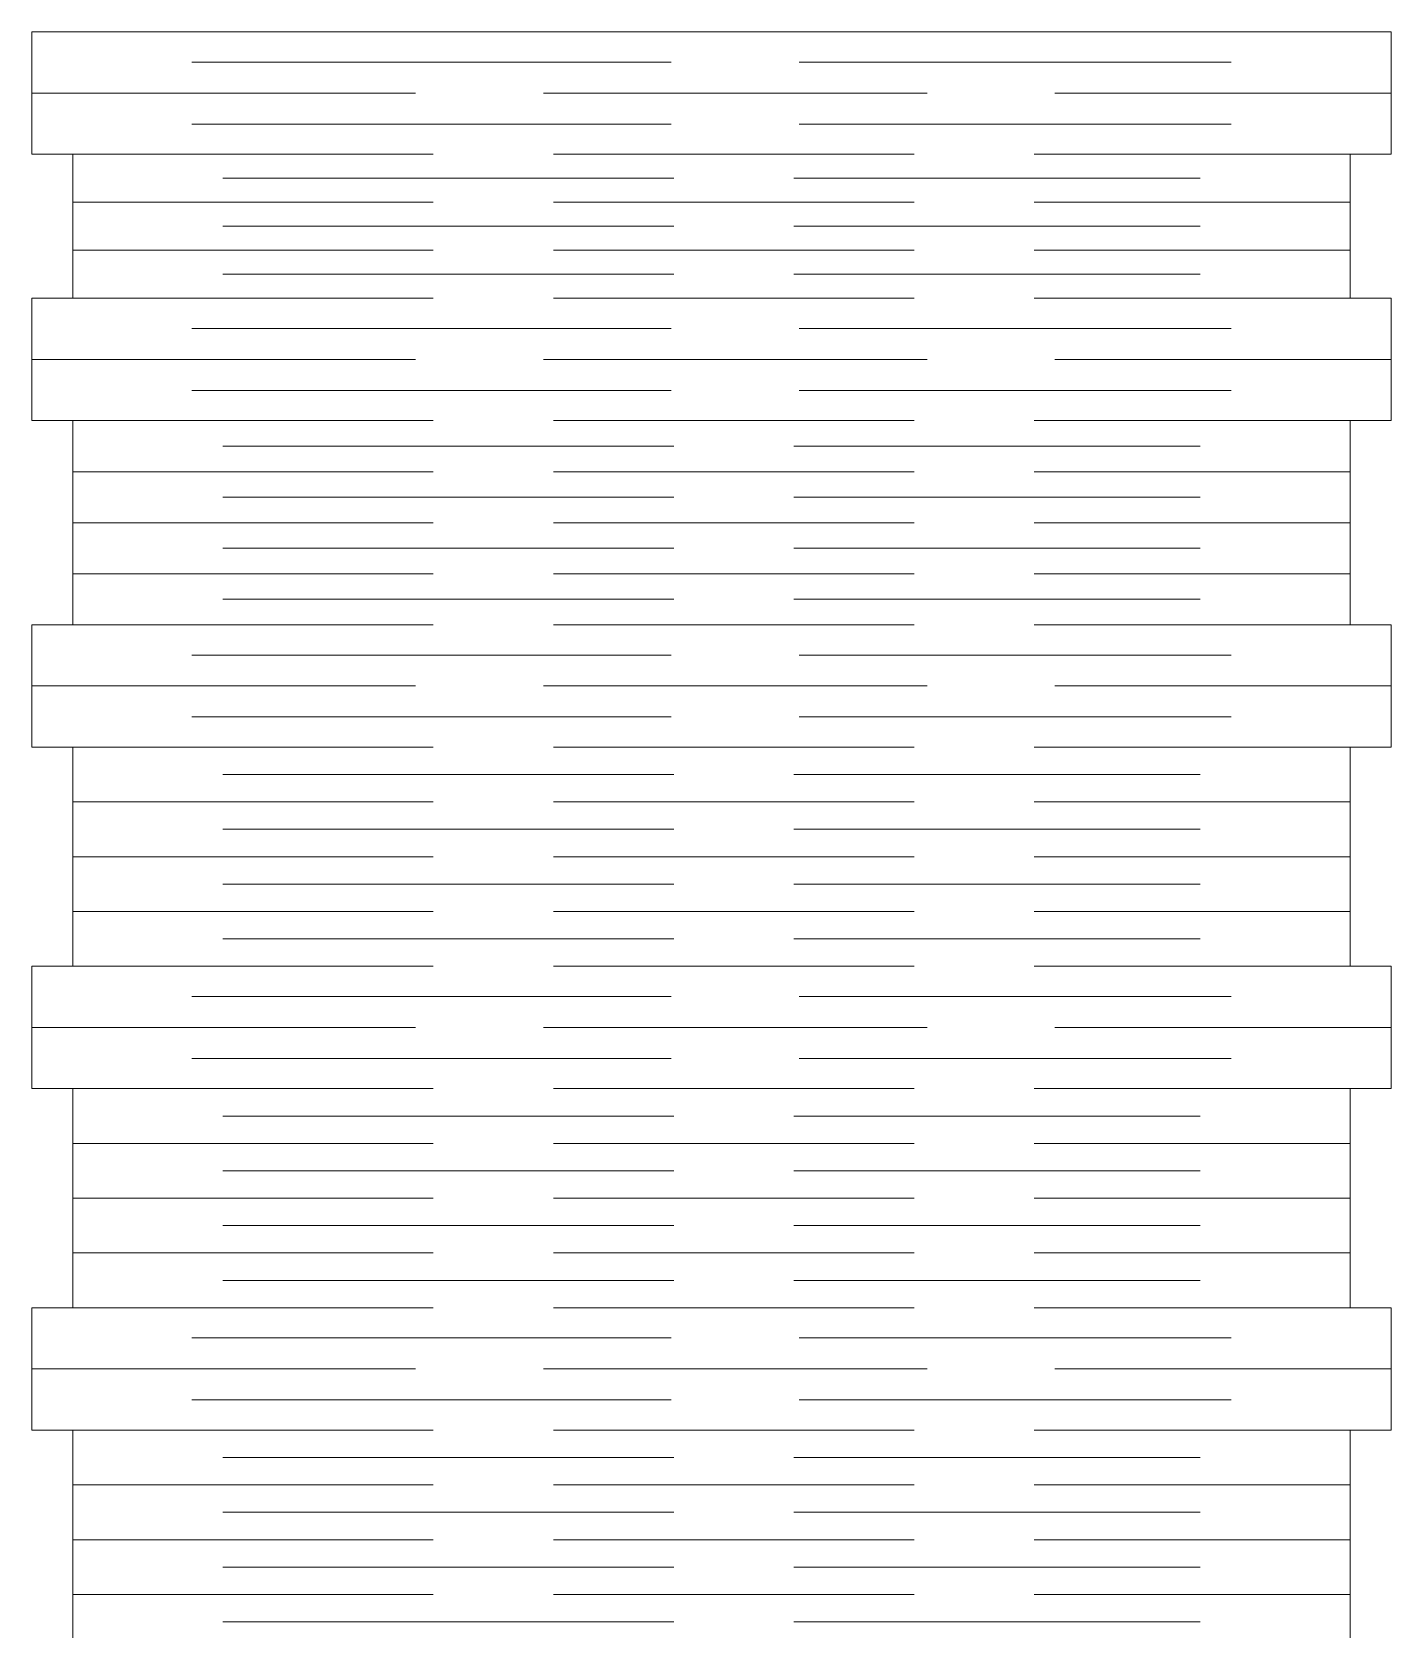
# Model space of a CAD drawing. Header units: millimetres. Extents: x -459 to 459, y -512 to 512.
# Drawn here: x -356.5 to -256.5, y -232.3 to -114.8 of the extents above; entities that cross this region are included whole.
import ezdxf

# ---------------------------------------------------------------- set-up
doc = ezdxf.new("R2010")
doc.units = ezdxf.units.MM
doc.header["$MEASUREMENT"] = 0
doc.layers.add('Camada 1', color=7, linetype='Continuous')

msp = doc.modelspace()

# ---------------------------------------------------------------- linework, layer by layer
at = {"layer": 'Camada 1', "color": 250, "lineweight": 20}
msp.add_open_spline([(-353.4507, -342.0846), (-353.4507, -342.0846), (-353.4507, -357.8669), (-353.4507, -357.8669), (-353.4507, -357.8669), (-353.4507, -357.8669), (-356.4507, -357.8669), (-356.4507, -357.8669), (-356.4507, -357.8669), (-356.4507, -357.8669), (-356.4507, -366.91), (-356.4507, -366.91), (-356.4507, -366.91), (-356.4507, -366.91), (-353.4507, -366.91), (-353.4507, -366.91), (-353.4507, -366.91), (-353.4507, -366.91), (-353.4507, -377.1162), (-353.4507, -377.1162), (-353.4507, -377.1162), (-353.4507, -377.1162), (-356.4507, -377.1162), (-356.4507, -377.1162), (-356.4507, -377.1162), (-356.4507, -377.1162), (-356.4507, -386.1197), (-356.4507, -386.1197), (-356.4507, -386.1197), (-356.4507, -386.1197), (-353.4507, -386.1197), (-353.4507, -386.1197), (-353.4507, -386.1197), (-353.4507, -386.1197), (-353.4507, -398.8516), (-353.4507, -398.8516), (-353.4507, -398.8516), (-353.4507, -398.8516), (-356.4507, -398.8516), (-356.4507, -398.8516), (-356.4507, -398.8516), (-356.4507, -398.8516), (-356.4507, -407.8551), (-356.4507, -407.8551), (-356.4507, -407.8551), (-356.4507, -407.8551), (-353.4507, -407.8551), (-353.4507, -407.8551), (-353.4507, -407.8551), (-353.4507, -407.8551), (-353.4507, -417.8551), (-353.4507, -417.8551), (-353.4507, -417.8551), (-353.4507, -417.8551), (-356.4507, -417.8551), (-356.4507, -417.8551), (-356.4507, -417.8551), (-356.4507, -417.8551), (-356.4507, -437.8551), (-356.4507, -437.8551), (-356.4507, -437.8551), (-356.4507, -437.8551), (-353.4507, -437.8551), (-353.4507, -437.8551), (-353.4507, -437.8551), (-353.4507, -437.8551), (-353.4507, -447.8551), (-353.4507, -447.8551), (-353.4507, -447.8551), (-353.4507, -447.8551), (-259.4507, -447.8551), (-259.4507, -447.8551), (-259.4507, -447.8551), (-259.4507, -447.8551), (-259.4507, -437.8551), (-259.4507, -437.8551), (-259.4507, -437.8551), (-259.4507, -437.8551), (-256.4507, -437.8551), (-256.4507, -437.8551), (-256.4507, -437.8551), (-256.4507, -437.8551), (-256.4507, -417.8551), (-256.4507, -417.8551), (-256.4507, -417.8551), (-256.4507, -417.8551), (-259.4507, -417.8551), (-259.4507, -417.8551), (-259.4507, -417.8551), (-259.4507, -417.8551), (-259.4507, -407.8551), (-259.4507, -407.8551), (-259.4507, -407.8551), (-259.4507, -407.8551), (-256.4507, -407.8551), (-256.4507, -407.8551), (-256.4507, -407.8551), (-256.4507, -407.8551), (-256.4507, -398.8516), (-256.4507, -398.8516), (-256.4507, -398.8516), (-256.4507, -398.8516), (-259.4507, -398.8516), (-259.4507, -398.8516), (-259.4507, -398.8516), (-259.4507, -398.8516), (-259.4507, -386.1197), (-259.4507, -386.1197), (-259.4507, -386.1197), (-259.4507, -386.1197), (-256.4507, -386.1197), (-256.4507, -386.1197), (-256.4507, -386.1197), (-256.4507, -386.1197), (-256.4507, -377.1162), (-256.4507, -377.1162), (-256.4507, -377.1162), (-256.4507, -377.1162), (-259.4507, -377.1162), (-259.4507, -377.1162), (-259.4507, -377.1162), (-259.4507, -377.1162), (-259.4507, -366.91), (-259.4507, -366.91), (-259.4507, -366.91), (-259.4507, -366.91), (-256.4507, -366.91), (-256.4507, -366.91), (-256.4507, -366.91), (-256.4507, -366.91), (-256.4507, -357.8669), (-256.4507, -357.8669), (-256.4507, -357.8669), (-256.4507, -357.8669), (-259.4507, -357.8669), (-259.4507, -357.8669), (-259.4507, -357.8669), (-259.4507, -357.8669), (-259.4507, -342.0846), (-259.4507, -342.0846), (-259.4507, -342.0846), (-259.4507, -342.0846), (-256.4507, -342.0846), (-256.4507, -342.0846), (-256.4507, -342.0846), (-256.4507, -342.0846), (-256.4507, -333.0414), (-256.4507, -333.0414), (-256.4507, -333.0414), (-256.4507, -333.0414), (-259.4507, -333.0414), (-259.4507, -333.0414), (-259.4507, -333.0414), (-259.4507, -333.0414), (-259.4507, -317.2591), (-259.4507, -317.2591), (-259.4507, -317.2591), (-259.4507, -317.2591), (-256.4507, -317.2591), (-256.4507, -317.2591), (-256.4507, -317.2591), (-256.4507, -317.2591), (-256.4507, -308.216), (-256.4507, -308.216), (-256.4507, -308.216), (-256.4507, -308.216), (-259.4507, -308.216), (-259.4507, -308.216), (-259.4507, -308.216), (-259.4507, -308.216), (-259.4507, -293.0552), (-259.4507, -293.0552), (-259.4507, -293.0552), (-259.4507, -293.0552), (-256.4507, -293.0552), (-256.4507, -293.0552), (-256.4507, -293.0552), (-256.4507, -293.0552), (-256.4507, -284.0471), (-256.4507, -284.0471), (-256.4507, -284.0471), (-256.4507, -284.0471), (-259.4507, -284.0471), (-259.4507, -284.0471), (-259.4507, -284.0471), (-259.4507, -284.0471), (-259.4507, -267.923), (-259.4507, -267.923), (-259.4507, -267.923), (-259.4507, -267.923), (-256.4507, -267.923), (-256.4507, -267.923), (-256.4507, -267.923), (-256.4507, -267.923), (-256.4507, -258.9149), (-256.4507, -258.9149), (-256.4507, -258.9149), (-256.4507, -258.9149), (-259.4507, -258.9149), (-259.4507, -258.9149), (-259.4507, -258.9149), (-259.4507, -258.9149), (-259.4507, -242.7908), (-259.4507, -242.7908), (-259.4507, -242.7908), (-259.4507, -242.7908), (-256.4507, -242.7908), (-256.4507, -242.7908), (-256.4507, -242.7908), (-256.4507, -242.7908), (-256.4507, -233.7827), (-256.4507, -233.7827), (-256.4507, -233.7827), (-256.4507, -233.7827), (-259.4507, -233.7827), (-259.4507, -233.7827), (-259.4507, -233.7827), (-259.4507, -233.7827), (-259.4507, -217.6586), (-259.4507, -217.6586), (-259.4507, -217.6586), (-259.4507, -217.6586), (-256.4507, -217.6586), (-256.4507, -217.6586), (-256.4507, -217.6586), (-256.4507, -217.6586), (-256.4507, -208.6505), (-256.4507, -208.6505), (-256.4507, -208.6505), (-256.4507, -208.6505), (-259.4507, -208.6505), (-259.4507, -208.6505), (-259.4507, -208.6505), (-259.4507, -208.6505), (-259.4507, -192.5263), (-259.4507, -192.5263), (-259.4507, -192.5263), (-259.4507, -192.5263), (-256.4507, -192.5263), (-256.4507, -192.5263), (-256.4507, -192.5263), (-256.4507, -192.5263), (-256.4507, -183.5183), (-256.4507, -183.5183), (-256.4507, -183.5183), (-256.4507, -183.5183), (-259.4507, -183.5183), (-259.4507, -183.5183), (-259.4507, -183.5183), (-259.4507, -183.5183), (-259.4507, -167.3941), (-259.4507, -167.3941), (-259.4507, -167.3941), (-259.4507, -167.3941), (-256.4507, -167.3941), (-256.4507, -167.3941), (-256.4507, -167.3941), (-256.4507, -167.3941), (-256.4507, -158.3861), (-256.4507, -158.3861), (-256.4507, -158.3861), (-256.4507, -158.3861), (-259.4507, -158.3861), (-259.4507, -158.3861), (-259.4507, -158.3861), (-259.4507, -158.3861), (-259.4507, -143.3627), (-259.4507, -143.3627), (-259.4507, -143.3627), (-259.4507, -143.3627), (-256.4507, -143.3627), (-256.4507, -143.3627), (-256.4507, -143.3627), (-256.4507, -143.3627), (-256.4507, -134.3566), (-256.4507, -134.3566), (-256.4507, -134.3566), (-256.4507, -134.3566), (-259.4507, -134.3566), (-259.4507, -134.3566), (-259.4507, -134.3566), (-259.4507, -134.3566), (-259.4507, -123.7611), (-259.4507, -123.7611), (-259.4507, -123.7611), (-259.4507, -123.7611), (-256.4507, -123.7611), (-256.4507, -123.7611), (-256.4507, -123.7611), (-256.4507, -123.7611), (-256.4507, -114.7549), (-256.4507, -114.7549), (-256.4507, -114.7549), (-256.4507, -114.7549), (-356.4507, -114.7549), (-356.4507, -114.7549), (-356.4507, -114.7549), (-356.4507, -114.7549), (-356.4507, -123.7611), (-356.4507, -123.7611), (-356.4507, -123.7611), (-356.4507, -123.7611), (-353.4507, -123.7611), (-353.4507, -123.7611), (-353.4507, -123.7611), (-353.4507, -123.7611), (-353.4507, -134.3566), (-353.4507, -134.3566), (-353.4507, -134.3566), (-353.4507, -134.3566), (-356.4507, -134.3566), (-356.4507, -134.3566), (-356.4507, -134.3566), (-356.4507, -134.3566), (-356.4507, -143.3627), (-356.4507, -143.3627), (-356.4507, -143.3627), (-356.4507, -143.3627), (-353.4507, -143.3627), (-353.4507, -143.3627), (-353.4507, -143.3627), (-353.4507, -143.3627), (-353.4507, -158.3861), (-353.4507, -158.3861), (-353.4507, -158.3861), (-353.4507, -158.3861), (-356.4507, -158.3861), (-356.4507, -158.3861), (-356.4507, -158.3861), (-356.4507, -158.3861), (-356.4507, -167.3941), (-356.4507, -167.3941), (-356.4507, -167.3941), (-356.4507, -167.3941), (-353.4507, -167.3941), (-353.4507, -167.3941), (-353.4507, -167.3941), (-353.4507, -167.3941), (-353.4507, -183.5183), (-353.4507, -183.5183), (-353.4507, -183.5183), (-353.4507, -183.5183), (-356.4507, -183.5183), (-356.4507, -183.5183), (-356.4507, -183.5183), (-356.4507, -183.5183), (-356.4507, -192.5263), (-356.4507, -192.5263), (-356.4507, -192.5263), (-356.4507, -192.5263), (-353.4507, -192.5263), (-353.4507, -192.5263), (-353.4507, -192.5263), (-353.4507, -192.5263), (-353.4507, -208.6505), (-353.4507, -208.6505), (-353.4507, -208.6505), (-353.4507, -208.6505), (-356.4507, -208.6505), (-356.4507, -208.6505), (-356.4507, -208.6505), (-356.4507, -208.6505), (-356.4507, -217.6586), (-356.4507, -217.6586), (-356.4507, -217.6586), (-356.4507, -217.6586), (-353.4507, -217.6586), (-353.4507, -217.6586), (-353.4507, -217.6586), (-353.4507, -217.6586), (-353.4507, -233.7827), (-353.4507, -233.7827), (-353.4507, -233.7827), (-353.4507, -233.7827), (-356.4507, -233.7827), (-356.4507, -233.7827), (-356.4507, -233.7827), (-356.4507, -233.7827), (-356.4507, -242.7908), (-356.4507, -242.7908), (-356.4507, -242.7908), (-356.4507, -242.7908), (-353.4507, -242.7908), (-353.4507, -242.7908), (-353.4507, -242.7908), (-353.4507, -242.7908), (-353.4507, -258.9149), (-353.4507, -258.9149), (-353.4507, -258.9149), (-353.4507, -258.9149), (-356.4507, -258.9149), (-356.4507, -258.9149), (-356.4507, -258.9149), (-356.4507, -258.9149), (-356.4507, -267.923), (-356.4507, -267.923), (-356.4507, -267.923), (-356.4507, -267.923), (-353.4507, -267.923), (-353.4507, -267.923), (-353.4507, -267.923), (-353.4507, -267.923), (-353.4507, -284.0471), (-353.4507, -284.0471), (-353.4507, -284.0471), (-353.4507, -284.0471), (-356.4507, -284.0471), (-356.4507, -284.0471), (-356.4507, -284.0471), (-356.4507, -284.0471), (-356.4507, -293.0552), (-356.4507, -293.0552), (-356.4507, -293.0552), (-356.4507, -293.0552), (-353.4507, -293.0552), (-353.4507, -293.0552), (-353.4507, -293.0552), (-353.4507, -293.0552), (-353.4507, -308.216), (-353.4507, -308.216), (-353.4507, -308.216), (-353.4507, -308.216), (-356.4507, -308.216), (-356.4507, -308.216), (-356.4507, -308.216), (-356.4507, -308.216), (-356.4507, -317.2591), (-356.4507, -317.2591), (-356.4507, -317.2591), (-356.4507, -317.2591), (-353.4507, -317.2591), (-353.4507, -317.2591), (-353.4507, -317.2591), (-353.4507, -317.2591), (-353.4507, -333.0414), (-353.4507, -333.0414), (-353.4507, -333.0414), (-353.4507, -333.0414), (-356.4507, -333.0414), (-356.4507, -333.0414), (-356.4507, -333.0414), (-356.4507, -333.0414), (-356.4507, -342.0846), (-356.4507, -342.0846), (-356.4507, -342.0846), (-356.4507, -342.0846), (-353.4507, -342.0846), (-353.4507, -342.0846)], degree=3, knots=[0, 0, 0, 0, 0.00884956, 0.00884956, 0.00884956, 0.00884956, 0.01769912, 0.01769912, 0.01769912, 0.01769912, 0.02654867, 0.02654867, 0.02654867, 0.02654867, 0.03539823, 0.03539823, 0.03539823, 0.03539823, 0.04424779, 0.04424779, 0.04424779, 0.04424779, 0.05309735, 0.05309735, 0.05309735, 0.05309735, 0.0619469, 0.0619469, 0.0619469, 0.0619469, 0.07079646, 0.07079646, 0.07079646, 0.07079646, 0.07964602, 0.07964602, 0.07964602, 0.07964602, 0.08849558, 0.08849558, 0.08849558, 0.08849558, 0.09734513, 0.09734513, 0.09734513, 0.09734513, 0.10619469, 0.10619469, 0.10619469, 0.10619469, 0.11504425, 0.11504425, 0.11504425, 0.11504425, 0.12389381, 0.12389381, 0.12389381, 0.12389381, 0.13274336, 0.13274336, 0.13274336, 0.13274336, 0.14159292, 0.14159292, 0.14159292, 0.14159292, 0.15044248, 0.15044248, 0.15044248, 0.15044248, 0.15929204, 0.15929204, 0.15929204, 0.15929204, 0.16814159, 0.16814159, 0.16814159, 0.16814159, 0.17699115, 0.17699115, 0.17699115, 0.17699115, 0.18584071, 0.18584071, 0.18584071, 0.18584071, 0.19469027, 0.19469027, 0.19469027, 0.19469027, 0.20353982, 0.20353982, 0.20353982, 0.20353982, 0.21238938, 0.21238938, 0.21238938, 0.21238938, 0.22123894, 0.22123894, 0.22123894, 0.22123894, 0.2300885, 0.2300885, 0.2300885, 0.2300885, 0.23893805, 0.23893805, 0.23893805, 0.23893805, 0.24778761, 0.24778761, 0.24778761, 0.24778761, 0.25663717, 0.25663717, 0.25663717, 0.25663717, 0.26548673, 0.26548673, 0.26548673, 0.26548673, 0.27433628, 0.27433628, 0.27433628, 0.27433628, 0.28318584, 0.28318584, 0.28318584, 0.28318584, 0.2920354, 0.2920354, 0.2920354, 0.2920354, 0.30088496, 0.30088496, 0.30088496, 0.30088496, 0.30973451, 0.30973451, 0.30973451, 0.30973451, 0.31858407, 0.31858407, 0.31858407, 0.31858407, 0.32743363, 0.32743363, 0.32743363, 0.32743363, 0.33628319, 0.33628319, 0.33628319, 0.33628319, 0.34513274, 0.34513274, 0.34513274, 0.34513274, 0.3539823, 0.3539823, 0.3539823, 0.3539823, 0.36283186, 0.36283186, 0.36283186, 0.36283186, 0.37168142, 0.37168142, 0.37168142, 0.37168142, 0.38053097, 0.38053097, 0.38053097, 0.38053097, 0.38938053, 0.38938053, 0.38938053, 0.38938053, 0.39823009, 0.39823009, 0.39823009, 0.39823009, 0.40707965, 0.40707965, 0.40707965, 0.40707965, 0.4159292, 0.4159292, 0.4159292, 0.4159292, 0.42477876, 0.42477876, 0.42477876, 0.42477876, 0.43362832, 0.43362832, 0.43362832, 0.43362832, 0.44247788, 0.44247788, 0.44247788, 0.44247788, 0.45132743, 0.45132743, 0.45132743, 0.45132743, 0.46017699, 0.46017699, 0.46017699, 0.46017699, 0.46902655, 0.46902655, 0.46902655, 0.46902655, 0.47787611, 0.47787611, 0.47787611, 0.47787611, 0.48672566, 0.48672566, 0.48672566, 0.48672566, 0.49557522, 0.49557522, 0.49557522, 0.49557522, 0.50442478, 0.50442478, 0.50442478, 0.50442478, 0.51327434, 0.51327434, 0.51327434, 0.51327434, 0.52212389, 0.52212389, 0.52212389, 0.52212389, 0.53097345, 0.53097345, 0.53097345, 0.53097345, 0.53982301, 0.53982301, 0.53982301, 0.53982301, 0.54867257, 0.54867257, 0.54867257, 0.54867257, 0.55752212, 0.55752212, 0.55752212, 0.55752212, 0.56637168, 0.56637168, 0.56637168, 0.56637168, 0.57522124, 0.57522124, 0.57522124, 0.57522124, 0.5840708, 0.5840708, 0.5840708, 0.5840708, 0.59292035, 0.59292035, 0.59292035, 0.59292035, 0.60176991, 0.60176991, 0.60176991, 0.60176991, 0.61061947, 0.61061947, 0.61061947, 0.61061947, 0.61946903, 0.61946903, 0.61946903, 0.61946903, 0.62831858, 0.62831858, 0.62831858, 0.62831858, 0.63716814, 0.63716814, 0.63716814, 0.63716814, 0.6460177, 0.6460177, 0.6460177, 0.6460177, 0.65486726, 0.65486726, 0.65486726, 0.65486726, 0.66371681, 0.66371681, 0.66371681, 0.66371681, 0.67256637, 0.67256637, 0.67256637, 0.67256637, 0.68141593, 0.68141593, 0.68141593, 0.68141593, 0.69026549, 0.69026549, 0.69026549, 0.69026549, 0.69911504, 0.69911504, 0.69911504, 0.69911504, 0.7079646, 0.7079646, 0.7079646, 0.7079646, 0.71681416, 0.71681416, 0.71681416, 0.71681416, 0.72566372, 0.72566372, 0.72566372, 0.72566372, 0.73451327, 0.73451327, 0.73451327, 0.73451327, 0.74336283, 0.74336283, 0.74336283, 0.74336283, 0.75221239, 0.75221239, 0.75221239, 0.75221239, 0.76106195, 0.76106195, 0.76106195, 0.76106195, 0.7699115, 0.7699115, 0.7699115, 0.7699115, 0.77876106, 0.77876106, 0.77876106, 0.77876106, 0.78761062, 0.78761062, 0.78761062, 0.78761062, 0.79646018, 0.79646018, 0.79646018, 0.79646018, 0.80530973, 0.80530973, 0.80530973, 0.80530973, 0.81415929, 0.81415929, 0.81415929, 0.81415929, 0.82300885, 0.82300885, 0.82300885, 0.82300885, 0.83185841, 0.83185841, 0.83185841, 0.83185841, 0.84070796, 0.84070796, 0.84070796, 0.84070796, 0.84955752, 0.84955752, 0.84955752, 0.84955752, 0.85840708, 0.85840708, 0.85840708, 0.85840708, 0.86725664, 0.86725664, 0.86725664, 0.86725664, 0.87610619, 0.87610619, 0.87610619, 0.87610619, 0.88495575, 0.88495575, 0.88495575, 0.88495575, 0.89380531, 0.89380531, 0.89380531, 0.89380531, 0.90265487, 0.90265487, 0.90265487, 0.90265487, 0.91150442, 0.91150442, 0.91150442, 0.91150442, 0.92035398, 0.92035398, 0.92035398, 0.92035398, 0.92920354, 0.92920354, 0.92920354, 0.92920354, 0.9380531, 0.9380531, 0.9380531, 0.9380531, 0.94690265, 0.94690265, 0.94690265, 0.94690265, 0.95575221, 0.95575221, 0.95575221, 0.95575221, 0.96460177, 0.96460177, 0.96460177, 0.96460177, 0.97345133, 0.97345133, 0.97345133, 0.97345133, 0.98230088, 0.98230088, 0.98230088, 0.98230088, 1, 1, 1, 1], dxfattribs=at)
for points in [[(-344.6906, -116.9783), (-344.6906, -116.9783), (-309.4104, -116.9783), (-309.4104, -116.9783)], [(-300.0025, -116.9783), (-300.0025, -116.9783), (-268.2108, -116.9783), (-268.2108, -116.9783)], [(-356.4507, -119.258), (-356.4507, -119.258), (-328.2266, -119.258), (-328.2266, -119.258)], [(-318.8186, -119.258), (-318.8186, -119.258), (-290.5945, -119.258), (-290.5945, -119.258)], [(-281.1863, -119.258), (-281.1863, -119.258), (-256.4507, -119.258), (-256.4507, -119.258)], [(-344.6906, -121.5378), (-344.6906, -121.5378), (-309.4104, -121.5378), (-309.4104, -121.5378)], [(-300.0025, -121.5378), (-300.0025, -121.5378), (-268.2108, -121.5378), (-268.2108, -121.5378)], [(-353.4507, -123.7619), (-353.4507, -123.7619), (-326.92, -123.7619), (-326.92, -123.7619)], [(-318.0765, -123.7619), (-318.0765, -123.7619), (-291.5459, -123.7619), (-291.5459, -123.7619)], [(-282.7022, -123.7619), (-282.7022, -123.7619), (-259.4507, -123.7619), (-259.4507, -123.7619)], [(-342.3962, -125.5276), (-342.3962, -125.5276), (-309.2328, -125.5276), (-309.2328, -125.5276)], [(-300.3894, -125.5276), (-300.3894, -125.5276), (-270.5052, -125.5276), (-270.5052, -125.5276)], [(-353.4507, -127.2934), (-353.4507, -127.2934), (-326.92, -127.2934), (-326.92, -127.2934)], [(-318.0765, -127.2934), (-318.0765, -127.2934), (-291.5459, -127.2934), (-291.5459, -127.2934)], [(-282.7022, -127.2934), (-282.7022, -127.2934), (-259.4507, -127.2934), (-259.4507, -127.2934)], [(-342.3962, -129.0591), (-342.3962, -129.0591), (-309.2328, -129.0591), (-309.2328, -129.0591)], [(-300.3894, -129.0591), (-300.3894, -129.0591), (-270.5052, -129.0591), (-270.5052, -129.0591)], [(-353.4507, -130.8248), (-353.4507, -130.8248), (-326.92, -130.8248), (-326.92, -130.8248)], [(-318.0765, -130.8248), (-318.0765, -130.8248), (-291.5459, -130.8248), (-291.5459, -130.8248)], [(-282.7022, -130.8248), (-282.7022, -130.8248), (-259.4507, -130.8248), (-259.4507, -130.8248)], [(-342.3962, -132.5904), (-342.3962, -132.5904), (-309.2328, -132.5904), (-309.2328, -132.5904)], [(-300.3894, -132.5904), (-300.3894, -132.5904), (-270.5052, -132.5904), (-270.5052, -132.5904)], [(-353.4507, -134.3564), (-353.4507, -134.3564), (-326.92, -134.3564), (-326.92, -134.3564)], [(-318.0765, -134.3564), (-318.0765, -134.3564), (-291.5459, -134.3564), (-291.5459, -134.3564)], [(-282.7022, -134.3564), (-282.7022, -134.3564), (-259.4507, -134.3564), (-259.4507, -134.3564)], [(-344.6906, -136.5799), (-344.6906, -136.5799), (-309.4104, -136.5799), (-309.4104, -136.5799)], [(-300.0025, -136.5799), (-300.0025, -136.5799), (-268.2108, -136.5799), (-268.2108, -136.5799)], [(-356.4507, -138.8596), (-356.4507, -138.8596), (-328.2266, -138.8596), (-328.2266, -138.8596)], [(-318.8186, -138.8596), (-318.8186, -138.8596), (-290.5945, -138.8596), (-290.5945, -138.8596)], [(-281.1863, -138.8596), (-281.1863, -138.8596), (-256.4507, -138.8596), (-256.4507, -138.8596)], [(-344.6906, -141.1394), (-344.6906, -141.1394), (-309.4104, -141.1394), (-309.4104, -141.1394)], [(-300.0025, -141.1394), (-300.0025, -141.1394), (-268.2108, -141.1394), (-268.2108, -141.1394)], [(-353.4507, -143.3627), (-353.4507, -143.3627), (-326.92, -143.3627), (-326.92, -143.3627)], [(-318.0765, -143.3627), (-318.0765, -143.3627), (-291.5459, -143.3627), (-291.5459, -143.3627)], [(-282.7022, -143.3627), (-282.7022, -143.3627), (-259.4507, -143.3627), (-259.4507, -143.3627)], [(-342.3962, -145.2405), (-342.3962, -145.2405), (-309.2328, -145.2405), (-309.2328, -145.2405)], [(-300.3894, -145.2405), (-300.3894, -145.2405), (-270.5052, -145.2405), (-270.5052, -145.2405)], [(-353.4507, -147.1184), (-353.4507, -147.1184), (-326.92, -147.1184), (-326.92, -147.1184)], [(-318.0765, -147.1184), (-318.0765, -147.1184), (-291.5459, -147.1184), (-291.5459, -147.1184)], [(-282.7022, -147.1184), (-282.7022, -147.1184), (-259.4507, -147.1184), (-259.4507, -147.1184)], [(-342.3962, -148.9962), (-342.3962, -148.9962), (-309.2328, -148.9962), (-309.2328, -148.9962)], [(-300.3894, -148.9962), (-300.3894, -148.9962), (-270.5052, -148.9962), (-270.5052, -148.9962)], [(-353.4507, -150.8739), (-353.4507, -150.8739), (-326.92, -150.8739), (-326.92, -150.8739)], [(-318.0765, -150.8739), (-318.0765, -150.8739), (-291.5459, -150.8739), (-291.5459, -150.8739)], [(-282.7022, -150.8739), (-282.7022, -150.8739), (-259.4507, -150.8739), (-259.4507, -150.8739)], [(-342.3962, -152.7516), (-342.3962, -152.7516), (-309.2328, -152.7516), (-309.2328, -152.7516)], [(-300.3894, -152.7516), (-300.3894, -152.7516), (-270.5052, -152.7516), (-270.5052, -152.7516)], [(-353.4507, -154.6297), (-353.4507, -154.6297), (-326.92, -154.6297), (-326.92, -154.6297)], [(-318.0765, -154.6297), (-318.0765, -154.6297), (-291.5459, -154.6297), (-291.5459, -154.6297)], [(-282.7022, -154.6297), (-282.7022, -154.6297), (-259.4507, -154.6297), (-259.4507, -154.6297)], [(-342.3962, -156.5078), (-342.3962, -156.5078), (-309.2328, -156.5078), (-309.2328, -156.5078)], [(-300.3894, -156.5078), (-300.3894, -156.5078), (-270.5052, -156.5078), (-270.5052, -156.5078)], [(-353.4507, -158.3859), (-353.4507, -158.3859), (-326.92, -158.3859), (-326.92, -158.3859)], [(-318.0765, -158.3859), (-318.0765, -158.3859), (-291.5459, -158.3859), (-291.5459, -158.3859)], [(-282.7022, -158.3859), (-282.7022, -158.3859), (-259.4507, -158.3859), (-259.4507, -158.3859)], [(-344.6906, -160.6104), (-344.6906, -160.6104), (-309.4104, -160.6104), (-309.4104, -160.6104)], [(-300.0025, -160.6104), (-300.0025, -160.6104), (-268.2108, -160.6104), (-268.2108, -160.6104)], [(-356.4507, -162.8901), (-356.4507, -162.8901), (-328.2266, -162.8901), (-328.2266, -162.8901)], [(-318.8186, -162.8901), (-318.8186, -162.8901), (-290.5945, -162.8901), (-290.5945, -162.8901)], [(-281.1863, -162.8901), (-281.1863, -162.8901), (-256.4507, -162.8901), (-256.4507, -162.8901)], [(-344.6906, -165.1699), (-344.6906, -165.1699), (-309.4104, -165.1699), (-309.4104, -165.1699)], [(-300.0025, -165.1699), (-300.0025, -165.1699), (-268.2108, -165.1699), (-268.2108, -165.1699)], [(-353.4507, -167.3941), (-353.4507, -167.3941), (-326.92, -167.3941), (-326.92, -167.3941)], [(-318.0765, -167.3941), (-318.0765, -167.3941), (-291.5459, -167.3941), (-291.5459, -167.3941)], [(-282.7022, -167.3941), (-282.7022, -167.3941), (-259.4507, -167.3941), (-259.4507, -167.3941)], [(-342.3962, -169.4095), (-342.3962, -169.4095), (-309.2328, -169.4095), (-309.2328, -169.4095)], [(-300.3894, -169.4095), (-300.3894, -169.4095), (-270.5052, -169.4095), (-270.5052, -169.4095)], [(-353.4507, -171.425), (-353.4507, -171.425), (-326.92, -171.425), (-326.92, -171.425)], [(-318.0765, -171.425), (-318.0765, -171.425), (-291.5459, -171.425), (-291.5459, -171.425)], [(-282.7022, -171.425), (-282.7022, -171.425), (-259.4507, -171.425), (-259.4507, -171.425)], [(-342.3962, -173.4404), (-342.3962, -173.4404), (-309.2328, -173.4404), (-309.2328, -173.4404)], [(-300.3894, -173.4404), (-300.3894, -173.4404), (-270.5052, -173.4404), (-270.5052, -173.4404)], [(-353.4507, -175.4557), (-353.4507, -175.4557), (-326.92, -175.4557), (-326.92, -175.4557)], [(-318.0765, -175.4557), (-318.0765, -175.4557), (-291.5459, -175.4557), (-291.5459, -175.4557)], [(-282.7022, -175.4557), (-282.7022, -175.4557), (-259.4507, -175.4557), (-259.4507, -175.4557)], [(-342.3962, -177.471), (-342.3962, -177.471), (-309.2328, -177.471), (-309.2328, -177.471)], [(-300.3894, -177.471), (-300.3894, -177.471), (-270.5052, -177.471), (-270.5052, -177.471)], [(-353.4507, -179.4867), (-353.4507, -179.4867), (-326.92, -179.4867), (-326.92, -179.4867)], [(-318.0765, -179.4867), (-318.0765, -179.4867), (-291.5459, -179.4867), (-291.5459, -179.4867)], [(-282.7022, -179.4867), (-282.7022, -179.4867), (-259.4507, -179.4867), (-259.4507, -179.4867)], [(-342.3962, -181.5024), (-342.3962, -181.5024), (-309.2328, -181.5024), (-309.2328, -181.5024)], [(-300.3894, -181.5024), (-300.3894, -181.5024), (-270.5052, -181.5024), (-270.5052, -181.5024)], [(-353.4507, -183.5181), (-353.4507, -183.5181), (-326.92, -183.5181), (-326.92, -183.5181)], [(-318.0765, -183.5181), (-318.0765, -183.5181), (-291.5459, -183.5181), (-291.5459, -183.5181)], [(-282.7022, -183.5181), (-282.7022, -183.5181), (-259.4507, -183.5181), (-259.4507, -183.5181)], [(-344.6906, -185.7426), (-344.6906, -185.7426), (-309.4104, -185.7426), (-309.4104, -185.7426)], [(-300.0025, -185.7426), (-300.0025, -185.7426), (-268.2108, -185.7426), (-268.2108, -185.7426)], [(-356.4507, -188.0223), (-356.4507, -188.0223), (-328.2266, -188.0223), (-328.2266, -188.0223)], [(-318.8186, -188.0223), (-318.8186, -188.0223), (-290.5945, -188.0223), (-290.5945, -188.0223)], [(-281.1863, -188.0223), (-281.1863, -188.0223), (-256.4507, -188.0223), (-256.4507, -188.0223)], [(-344.6906, -190.3021), (-344.6906, -190.3021), (-309.4104, -190.3021), (-309.4104, -190.3021)], [(-300.0025, -190.3021), (-300.0025, -190.3021), (-268.2108, -190.3021), (-268.2108, -190.3021)], [(-353.4507, -192.5263), (-353.4507, -192.5263), (-326.92, -192.5263), (-326.92, -192.5263)], [(-318.0765, -192.5263), (-318.0765, -192.5263), (-291.5459, -192.5263), (-291.5459, -192.5263)], [(-282.7022, -192.5263), (-282.7022, -192.5263), (-259.4507, -192.5263), (-259.4507, -192.5263)], [(-342.3962, -194.5417), (-342.3962, -194.5417), (-309.2328, -194.5417), (-309.2328, -194.5417)], [(-300.3894, -194.5417), (-300.3894, -194.5417), (-270.5052, -194.5417), (-270.5052, -194.5417)], [(-353.4507, -196.5572), (-353.4507, -196.5572), (-326.92, -196.5572), (-326.92, -196.5572)], [(-318.0765, -196.5572), (-318.0765, -196.5572), (-291.5459, -196.5572), (-291.5459, -196.5572)], [(-282.7022, -196.5572), (-282.7022, -196.5572), (-259.4507, -196.5572), (-259.4507, -196.5572)], [(-342.3962, -198.5726), (-342.3962, -198.5726), (-309.2328, -198.5726), (-309.2328, -198.5726)], [(-300.3894, -198.5726), (-300.3894, -198.5726), (-270.5052, -198.5726), (-270.5052, -198.5726)], [(-353.4507, -200.5879), (-353.4507, -200.5879), (-326.92, -200.5879), (-326.92, -200.5879)], [(-318.0765, -200.5879), (-318.0765, -200.5879), (-291.5459, -200.5879), (-291.5459, -200.5879)], [(-282.7022, -200.5879), (-282.7022, -200.5879), (-259.4507, -200.5879), (-259.4507, -200.5879)], [(-342.3962, -202.6032), (-342.3962, -202.6032), (-309.2328, -202.6032), (-309.2328, -202.6032)], [(-300.3894, -202.6032), (-300.3894, -202.6032), (-270.5052, -202.6032), (-270.5052, -202.6032)], [(-353.4507, -204.6189), (-353.4507, -204.6189), (-326.92, -204.6189), (-326.92, -204.6189)], [(-318.0765, -204.6189), (-318.0765, -204.6189), (-291.5459, -204.6189), (-291.5459, -204.6189)], [(-282.7022, -204.6189), (-282.7022, -204.6189), (-259.4507, -204.6189), (-259.4507, -204.6189)], [(-342.3962, -206.6346), (-342.3962, -206.6346), (-309.2328, -206.6346), (-309.2328, -206.6346)], [(-300.3894, -206.6346), (-300.3894, -206.6346), (-270.5052, -206.6346), (-270.5052, -206.6346)], [(-353.4507, -208.6503), (-353.4507, -208.6503), (-326.92, -208.6503), (-326.92, -208.6503)], [(-318.0765, -208.6503), (-318.0765, -208.6503), (-291.5459, -208.6503), (-291.5459, -208.6503)], [(-282.7022, -208.6503), (-282.7022, -208.6503), (-259.4507, -208.6503), (-259.4507, -208.6503)], [(-344.6906, -210.8748), (-344.6906, -210.8748), (-309.4104, -210.8748), (-309.4104, -210.8748)], [(-300.0025, -210.8748), (-300.0025, -210.8748), (-268.2108, -210.8748), (-268.2108, -210.8748)], [(-356.4507, -213.1545), (-356.4507, -213.1545), (-328.2266, -213.1545), (-328.2266, -213.1545)], [(-318.8186, -213.1545), (-318.8186, -213.1545), (-290.5945, -213.1545), (-290.5945, -213.1545)], [(-281.1863, -213.1545), (-281.1863, -213.1545), (-256.4507, -213.1545), (-256.4507, -213.1545)], [(-344.6906, -215.4343), (-344.6906, -215.4343), (-309.4104, -215.4343), (-309.4104, -215.4343)], [(-300.0025, -215.4343), (-300.0025, -215.4343), (-268.2108, -215.4343), (-268.2108, -215.4343)], [(-353.4507, -217.6586), (-353.4507, -217.6586), (-326.92, -217.6586), (-326.92, -217.6586)], [(-318.0765, -217.6586), (-318.0765, -217.6586), (-291.5459, -217.6586), (-291.5459, -217.6586)], [(-282.7022, -217.6586), (-282.7022, -217.6586), (-259.4507, -217.6586), (-259.4507, -217.6586)], [(-342.3962, -219.674), (-342.3962, -219.674), (-309.2328, -219.674), (-309.2328, -219.674)], [(-300.3894, -219.674), (-300.3894, -219.674), (-270.5052, -219.674), (-270.5052, -219.674)], [(-353.4507, -221.6895), (-353.4507, -221.6895), (-326.92, -221.6895), (-326.92, -221.6895)], [(-318.0765, -221.6895), (-318.0765, -221.6895), (-291.5459, -221.6895), (-291.5459, -221.6895)], [(-282.7022, -221.6895), (-282.7022, -221.6895), (-259.4507, -221.6895), (-259.4507, -221.6895)], [(-342.3962, -223.7049), (-342.3962, -223.7049), (-309.2328, -223.7049), (-309.2328, -223.7049)], [(-300.3894, -223.7049), (-300.3894, -223.7049), (-270.5052, -223.7049), (-270.5052, -223.7049)], [(-353.4507, -225.7202), (-353.4507, -225.7202), (-326.92, -225.7202), (-326.92, -225.7202)], [(-318.0765, -225.7202), (-318.0765, -225.7202), (-291.5459, -225.7202), (-291.5459, -225.7202)], [(-282.7022, -225.7202), (-282.7022, -225.7202), (-259.4507, -225.7202), (-259.4507, -225.7202)], [(-342.3962, -227.7355), (-342.3962, -227.7355), (-309.2328, -227.7355), (-309.2328, -227.7355)], [(-300.3894, -227.7355), (-300.3894, -227.7355), (-270.5052, -227.7355), (-270.5052, -227.7355)], [(-353.4507, -229.7512), (-353.4507, -229.7512), (-326.92, -229.7512), (-326.92, -229.7512)], [(-318.0765, -229.7512), (-318.0765, -229.7512), (-291.5459, -229.7512), (-291.5459, -229.7512)], [(-282.7022, -229.7512), (-282.7022, -229.7512), (-259.4507, -229.7512), (-259.4507, -229.7512)], [(-342.3962, -231.7669), (-342.3962, -231.7669), (-309.2328, -231.7669), (-309.2328, -231.7669)], [(-300.3894, -231.7669), (-300.3894, -231.7669), (-270.5052, -231.7669), (-270.5052, -231.7669)]]:
    msp.add_open_spline(points, degree=3, dxfattribs=at)

doc.saveas('drawing.dxf')
